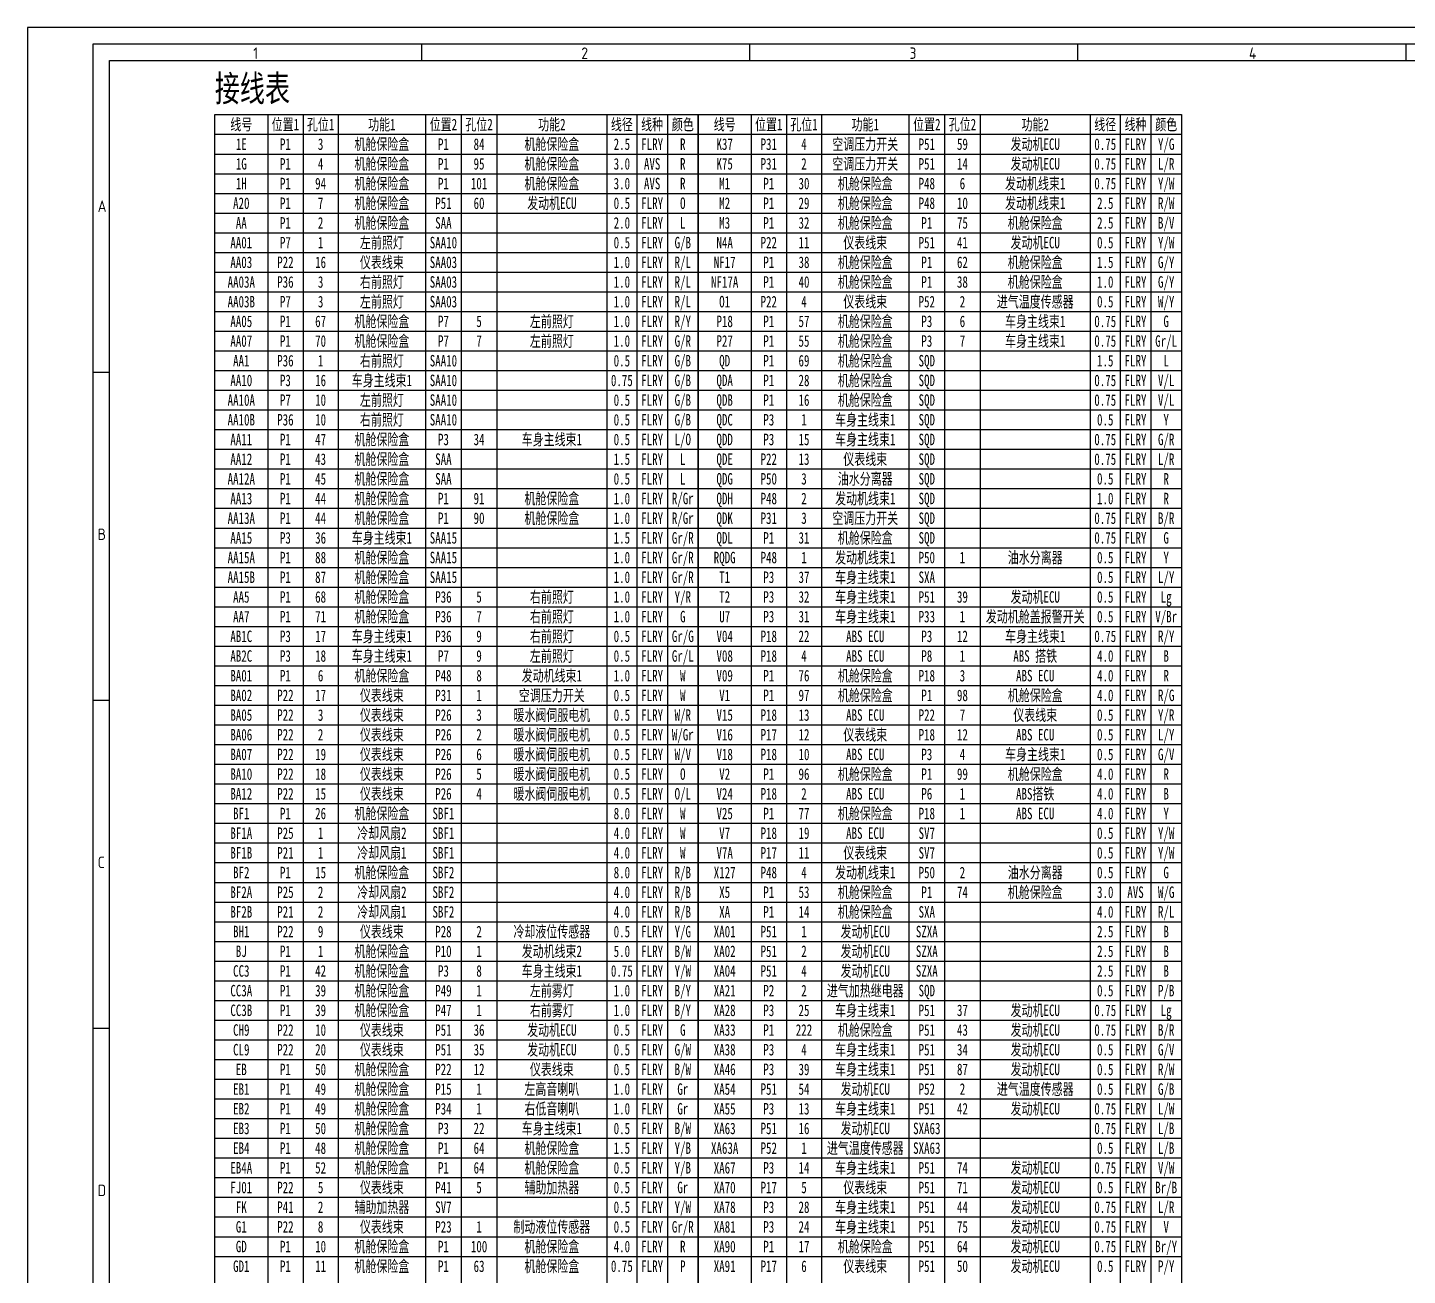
# Model space of a CAD drawing. Header units: millimetres. Extents: x -2653 to 6698, y -4403 to -42.
# Drawn here: x 1068.9 to 1489.4, y -717.6 to -337.3 of the extents above; entities that cross this region are included whole.
import ezdxf
from ezdxf.enums import TextEntityAlignment as Align

# ---------------------------------------------------------------- set-up
doc = ezdxf.new("R2010")
doc.units = ezdxf.units.MM
doc.header["$MEASUREMENT"] = 0
for name, color, linetype in [('4', 4, 'Continuous'), ('文字', 3, 'Continuous'), ('轮廓线', 7, 'Continuous')]:
    doc.layers.add(name, color=color, linetype=linetype)
doc.styles.add('GBHZ', font='gbenor.shx', dxfattribs={"bigfont": 'gbcbig.shx'})
doc.styles.add('灯泡', font='', dxfattribs={"width": 0.7})
doc.styles.get('灯泡').set_extended_font_data('NSimSun')

# ---------------------------------------------------------------- blocks, each defined once
blk = doc.blocks.new('A1')
at = {"color": 0}
for p, q in [((1386.85, 1092.76), (1386.85, 1087.76)), ((1486.85, 1092.76), (1486.85, 1087.76)), ((1486.85, 1092.76), (1486.85, 1087.76)), ((1586.85, 1092.76), (1586.85, 1087.76)), ((1686.85, 1092.76), (1686.85, 1087.76)), ((1286.85, 992.76), (1291.85, 992.76)), ((1286.85, 892.76), (1291.85, 892.76)), ((1286.85, 792.76), (1291.85, 792.76))]:
    blk.add_line(p, q, dxfattribs=at)
for points in [[(1266.85, 503.76), (2107.85, 503.76), (2107.85, 1097.76), (1266.85, 1097.76)], [(2102.85, 508.76), (1286.85, 508.76), (1286.85, 1092.76), (2102.85, 1092.76)]]:
    blk.add_lwpolyline(points, close=True, dxfattribs=at)
at = {"layer": '4', "color": 0}
blk.add_lwpolyline([(2097.85, 513.76), (1291.85, 513.76), (1291.85, 1087.76), (2097.85, 1087.76)], close=True, dxfattribs=at)
at = {"color": 0, "style": 'GBHZ'}
for s, p in [('1', (1335.61, 1088.21)), ('2', (1435.61, 1088.21)), ('3', (1535.61, 1088.21)), ('4', (1639.08, 1088.21)), ('A', (1288.21, 1041.58)), ('B', (1288.21, 941.58)), ('C', (1288.21, 841.58)), ('D', (1288.21, 741.58))]:
    blk.add_text(s, height=3.5, dxfattribs=at).set_placement(p)
at = {"style": '灯泡', "flags": 12}
blk.add_attdef('线束型号', text='', height=4, dxfattribs=at).set_placement((2065.35, 548.76), align=Align.MIDDLE_CENTER)
at = {"style": '灯泡', "width": 0.9, "flags": 12}
for tag, height, p in [('线束名称', 5, (2000.35, 543.76)), ('适用车型', 3, (2075.35, 541.26)), ('方案号', 3, (2075.35, 536.26)), ('图纸日期', 3, (2075.35, 531.26)), ('公司名', 5, (1995.35, 523.76)), ('通知书', 3, (2075.35, 526.26)), ('识别号', 3, (2075.35, 521.26)), ('图幅', 3, (2056.6, 516.26)), ('质量', 3, (2089.1, 516.26))]:
    blk.add_attdef(tag, text='', height=height, dxfattribs=at).set_placement(p, align=Align.MIDDLE_CENTER)

msp = doc.modelspace()

# ---------------------------------------------------------------- linework, layer by layer
at = {"layer": '轮廓线', "color": 7, "lineweight": 25}
for p, q in [((1125.96, -363.8), (1273.27, -363.8)), ((1125.96, -909.8), (1125.96, -363.8)), ((1142.1, -363.8), (1142.1, -909.8)), ((1152.85, -363.8), (1152.85, -909.8)), ((1163.55, -363.8), (1163.55, -909.8)), ((1190.19, -363.8), (1190.19, -909.8)), ((1201.07, -363.8), (1201.07, -909.8)), ((1211.92, -363.8), (1211.92, -909.8)), ((1245.42, -363.8), (1245.42, -909.8)), ((1254.59, -363.8), (1254.59, -909.8)), ((1263.88, -363.8), (1263.88, -909.8)), ((1273.27, -363.8), (1273.27, -909.8)), ((1273.27, -363.8), (1420.58, -363.8)), ((1273.27, -909.8), (1273.27, -363.8)), ((1289.41, -363.8), (1289.41, -885.8)), ((1300.16, -363.8), (1300.16, -885.8)), ((1310.86, -363.8), (1310.86, -885.8)), ((1337.5, -363.8), (1337.5, -885.8)), ((1348.38, -363.8), (1348.38, -885.8)), ((1359.22, -363.8), (1359.22, -885.8)), ((1392.73, -363.8), (1392.73, -885.8)), ((1401.9, -363.8), (1401.9, -885.8)), ((1411.19, -363.8), (1411.19, -885.8)), ((1420.58, -363.8), (1420.58, -885.8)), ((1125.96, -369.8), (1273.27, -369.8)), ((1273.27, -369.8), (1420.58, -369.8)), ((1125.96, -375.8), (1273.27, -375.8)), ((1273.27, -375.8), (1420.58, -375.8)), ((1125.96, -381.8), (1273.27, -381.8)), ((1273.27, -381.8), (1420.58, -381.8)), ((1125.96, -387.8), (1273.27, -387.8)), ((1273.27, -387.8), (1420.58, -387.8)), ((1125.96, -393.8), (1273.27, -393.8)), ((1273.27, -393.8), (1420.58, -393.8)), ((1125.96, -399.8), (1273.27, -399.8)), ((1273.27, -399.8), (1420.58, -399.8)), ((1125.96, -405.8), (1273.27, -405.8)), ((1273.27, -405.8), (1420.58, -405.8)), ((1125.96, -411.8), (1273.27, -411.8)), ((1273.27, -411.8), (1420.58, -411.8)), ((1125.96, -417.8), (1273.27, -417.8)), ((1273.27, -417.8), (1420.58, -417.8)), ((1125.96, -423.8), (1273.27, -423.8)), ((1273.27, -423.8), (1420.58, -423.8)), ((1125.96, -429.8), (1273.27, -429.8)), ((1273.27, -429.8), (1420.58, -429.8)), ((1125.96, -435.8), (1273.27, -435.8)), ((1273.27, -435.8), (1420.58, -435.8)), ((1125.96, -441.8), (1273.27, -441.8)), ((1273.27, -441.8), (1420.58, -441.8)), ((1125.96, -447.8), (1273.27, -447.8)), ((1273.27, -447.8), (1420.58, -447.8)), ((1125.96, -453.8), (1273.27, -453.8)), ((1273.27, -453.8), (1420.58, -453.8)), ((1125.96, -459.8), (1273.27, -459.8)), ((1273.27, -459.8), (1420.58, -459.8)), ((1125.96, -465.8), (1273.27, -465.8)), ((1273.27, -465.8), (1420.58, -465.8)), ((1125.96, -471.8), (1273.27, -471.8)), ((1273.27, -471.8), (1420.58, -471.8)), ((1125.96, -477.8), (1273.27, -477.8)), ((1273.27, -477.8), (1420.58, -477.8)), ((1125.96, -483.8), (1273.27, -483.8)), ((1273.27, -483.8), (1420.58, -483.8)), ((1125.96, -489.8), (1273.27, -489.8)), ((1273.27, -489.8), (1420.58, -489.8)), ((1125.96, -495.8), (1273.27, -495.8)), ((1273.27, -495.8), (1420.58, -495.8)), ((1125.96, -501.8), (1273.27, -501.8)), ((1273.27, -501.8), (1420.58, -501.8)), ((1125.96, -507.8), (1273.27, -507.8)), ((1273.27, -507.8), (1420.58, -507.8)), ((1125.96, -513.8), (1273.27, -513.8)), ((1273.27, -513.8), (1420.58, -513.8)), ((1125.96, -519.8), (1273.27, -519.8)), ((1273.27, -519.8), (1420.58, -519.8)), ((1125.96, -525.8), (1273.27, -525.8)), ((1273.27, -525.8), (1420.58, -525.8)), ((1125.96, -531.8), (1273.27, -531.8)), ((1273.27, -531.8), (1420.58, -531.8)), ((1125.96, -537.8), (1273.27, -537.8)), ((1273.27, -537.8), (1420.58, -537.8)), ((1125.96, -543.8), (1273.27, -543.8)), ((1273.27, -543.8), (1420.58, -543.8)), ((1125.96, -549.8), (1273.27, -549.8)), ((1273.27, -549.8), (1420.58, -549.8)), ((1125.96, -555.8), (1273.27, -555.8)), ((1273.27, -555.8), (1420.58, -555.8)), ((1125.96, -561.8), (1273.27, -561.8)), ((1273.27, -561.8), (1420.58, -561.8)), ((1125.96, -567.8), (1273.27, -567.8)), ((1273.27, -567.8), (1420.58, -567.8)), ((1125.96, -573.8), (1273.27, -573.8)), ((1273.27, -573.8), (1420.58, -573.8)), ((1125.96, -579.8), (1273.27, -579.8)), ((1273.27, -579.8), (1420.58, -579.8)), ((1125.96, -585.8), (1273.27, -585.8)), ((1273.27, -585.8), (1420.58, -585.8)), ((1125.96, -591.8), (1273.27, -591.8)), ((1273.27, -591.8), (1420.58, -591.8)), ((1125.96, -597.8), (1273.27, -597.8)), ((1273.27, -597.8), (1420.58, -597.8)), ((1125.96, -603.8), (1273.27, -603.8)), ((1273.27, -603.8), (1420.58, -603.8)), ((1125.96, -609.8), (1273.27, -609.8)), ((1273.27, -609.8), (1420.58, -609.8)), ((1125.96, -615.8), (1273.27, -615.8)), ((1273.27, -615.8), (1420.58, -615.8)), ((1125.96, -621.8), (1273.27, -621.8)), ((1273.27, -621.8), (1420.58, -621.8)), ((1125.96, -627.8), (1273.27, -627.8)), ((1273.27, -627.8), (1420.58, -627.8)), ((1125.96, -633.8), (1273.27, -633.8)), ((1273.27, -633.8), (1420.58, -633.8)), ((1125.96, -639.8), (1273.27, -639.8)), ((1273.27, -639.8), (1420.58, -639.8)), ((1125.96, -645.8), (1273.27, -645.8)), ((1273.27, -645.8), (1420.58, -645.8)), ((1125.96, -651.8), (1273.27, -651.8)), ((1273.27, -651.8), (1420.58, -651.8)), ((1125.96, -657.8), (1273.27, -657.8)), ((1273.27, -657.8), (1420.58, -657.8)), ((1125.96, -663.8), (1273.27, -663.8)), ((1273.27, -663.8), (1420.58, -663.8)), ((1125.96, -669.8), (1273.27, -669.8)), ((1273.27, -669.8), (1420.58, -669.8)), ((1125.96, -675.8), (1273.27, -675.8)), ((1273.27, -675.8), (1420.58, -675.8)), ((1125.96, -681.8), (1273.27, -681.8)), ((1273.27, -681.8), (1420.58, -681.8)), ((1125.96, -687.8), (1273.27, -687.8)), ((1273.27, -687.8), (1420.58, -687.8)), ((1125.96, -693.8), (1273.27, -693.8)), ((1273.27, -693.8), (1420.58, -693.8)), ((1125.96, -699.8), (1273.27, -699.8)), ((1273.27, -699.8), (1420.58, -699.8)), ((1125.96, -705.8), (1273.27, -705.8)), ((1273.27, -705.8), (1420.58, -705.8)), ((1125.96, -711.8), (1273.27, -711.8)), ((1273.27, -711.8), (1420.58, -711.8))]:
    msp.add_line(p, q, dxfattribs=at)

# ---------------------------------------------------------------- block references
msp.add_blockref('A1', (-197.94, -1435.03))

# ---------------------------------------------------------------- texts
at = {"layer": '文字', "lineweight": 25, "style": '灯泡', "width": 0.7}
msp.add_text('接线表', height=8, dxfattribs=at).set_placement((1125.96, -355.8), align=Align.MIDDLE_LEFT)
at = {"layer": '文字', "color": 7, "lineweight": 25, "style": '灯泡', "width": 0.7}
for s, p in [('线号', (1134.03, -366.8)), ('位置1', (1147.47, -366.8)), ('孔位1', (1158.2, -366.8)), ('功能1', (1176.87, -366.8)), ('位置2', (1195.63, -366.8)), ('孔位2', (1206.49, -366.8)), ('功能2', (1228.67, -366.8)), ('线径', (1250.01, -366.8)), ('线种', (1259.24, -366.8)), ('颜色', (1268.58, -366.8)), ('线号', (1281.34, -366.8)), ('位置1', (1294.78, -366.8)), ('孔位1', (1305.51, -366.8)), ('功能1', (1324.18, -366.8)), ('位置2', (1342.94, -366.8)), ('孔位2', (1353.8, -366.8)), ('功能2', (1375.98, -366.8)), ('线径', (1397.32, -366.8)), ('线种', (1406.55, -366.8)), ('颜色', (1415.89, -366.8))]:
    msp.add_text(s, height=3.5, dxfattribs=at).set_placement(p, align=Align.MIDDLE_CENTER)
at = {"layer": '文字', "lineweight": 25, "style": '灯泡', "width": 0.7}
for s, p in [('1E', (1134.03, -372.8)), ('P1', (1147.47, -372.8)), ('3', (1158.2, -372.8)), ('机舱保险盒', (1176.87, -372.8)), ('P1', (1195.63, -372.8)), ('84', (1206.49, -372.8)), ('机舱保险盒', (1228.67, -372.8)), ('2.5', (1250.01, -372.8)), ('FLRY', (1259.24, -372.8)), ('R', (1268.58, -372.8)), ('K37', (1281.34, -372.8)), ('P31', (1294.78, -372.8)), ('4', (1305.51, -372.8)), ('空调压力开关', (1324.18, -372.8)), ('P51', (1342.94, -372.8)), ('59', (1353.8, -372.8)), ('发动机ECU', (1375.98, -372.8)), ('0.75', (1397.32, -372.8)), ('FLRY', (1406.55, -372.8)), ('Y/G', (1415.89, -372.8)), ('1G', (1134.03, -378.8)), ('P1', (1147.47, -378.8)), ('4', (1158.2, -378.8)), ('机舱保险盒', (1176.87, -378.8)), ('P1', (1195.63, -378.8)), ('95', (1206.49, -378.8)), ('机舱保险盒', (1228.67, -378.8)), ('3.0', (1250.01, -378.8)), ('AVS', (1259.24, -378.8)), ('R', (1268.58, -378.8)), ('K75', (1281.34, -378.8)), ('P31', (1294.78, -378.8)), ('2', (1305.51, -378.8)), ('空调压力开关', (1324.18, -378.8)), ('P51', (1342.94, -378.8)), ('14', (1353.8, -378.8)), ('发动机ECU', (1375.98, -378.8)), ('0.75', (1397.32, -378.8)), ('FLRY', (1406.55, -378.8)), ('L/R', (1415.89, -378.8)), ('机舱保险盒', (1176.87, -384.8)), ('机舱保险盒', (1228.67, -384.8)), ('机舱保险盒', (1324.18, -384.8)), ('发动机线束1', (1375.98, -384.8)), ('1H', (1134.03, -384.8)), ('P1', (1147.47, -384.8)), ('94', (1158.2, -384.8)), ('P1', (1195.63, -384.8)), ('101', (1206.49, -384.8)), ('3.0', (1250.01, -384.8)), ('AVS', (1259.24, -384.8)), ('R', (1268.58, -384.8)), ('M1', (1281.34, -384.8)), ('P1', (1294.78, -384.8)), ('30', (1305.51, -384.8)), ('P48', (1342.94, -384.8)), ('6', (1353.8, -384.8)), ('0.75', (1397.32, -384.8)), ('FLRY', (1406.55, -384.8)), ('Y/W', (1415.89, -384.8)), ('A20', (1134.03, -390.8)), ('P1', (1147.47, -390.8)), ('7', (1158.2, -390.8)), ('机舱保险盒', (1176.87, -390.8)), ('P51', (1195.63, -390.8)), ('60', (1206.49, -390.8)), ('发动机ECU', (1228.67, -390.8)), ('0.5', (1250.01, -390.8)), ('FLRY', (1259.24, -390.8)), ('O', (1268.58, -390.8)), ('M2', (1281.34, -390.8)), ('P1', (1294.78, -390.8)), ('29', (1305.51, -390.8)), ('机舱保险盒', (1324.18, -390.8)), ('P48', (1342.94, -390.8)), ('10', (1353.8, -390.8)), ('发动机线束1', (1375.98, -390.8)), ('2.5', (1397.32, -390.8)), ('FLRY', (1406.55, -390.8)), ('R/W', (1415.89, -390.8)), ('AA', (1134.03, -396.8)), ('P1', (1147.47, -396.8)), ('2', (1158.2, -396.8)), ('机舱保险盒', (1176.87, -396.8)), ('SAA', (1195.63, -396.8)), ('2.0', (1250.01, -396.8)), ('FLRY', (1259.24, -396.8)), ('L', (1268.58, -396.8)), ('M3', (1281.34, -396.8)), ('P1', (1294.78, -396.8)), ('32', (1305.51, -396.8)), ('机舱保险盒', (1324.18, -396.8)), ('P1', (1342.94, -396.8)), ('75', (1353.8, -396.8)), ('机舱保险盒', (1375.98, -396.8)), ('2.5', (1397.32, -396.8)), ('FLRY', (1406.55, -396.8)), ('B/V', (1415.89, -396.8)), ('AA01', (1134.03, -402.8)), ('P7', (1147.47, -402.8)), ('1', (1158.2, -402.8)), ('左前照灯', (1176.87, -402.8)), ('SAA10', (1195.63, -402.8)), ('0.5', (1250.01, -402.8)), ('FLRY', (1259.24, -402.8)), ('G/B', (1268.58, -402.8)), ('N4A', (1281.34, -402.8)), ('P22', (1294.78, -402.8)), ('11', (1305.51, -402.8)), ('仪表线束', (1324.18, -402.8)), ('P51', (1342.94, -402.8)), ('41', (1353.8, -402.8)), ('发动机ECU', (1375.98, -402.8)), ('0.5', (1397.32, -402.8)), ('FLRY', (1406.55, -402.8)), ('Y/W', (1415.89, -402.8)), ('AA03', (1134.03, -408.8)), ('P22', (1147.47, -408.8)), ('16', (1158.2, -408.8)), ('仪表线束', (1176.87, -408.8)), ('SAA03', (1195.63, -408.8)), ('1.0', (1250.01, -408.8)), ('FLRY', (1259.24, -408.8)), ('R/L', (1268.58, -408.8)), ('NF17', (1281.34, -408.8)), ('P1', (1294.78, -408.8)), ('38', (1305.51, -408.8)), ('机舱保险盒', (1324.18, -408.8)), ('P1', (1342.94, -408.8)), ('62', (1353.8, -408.8)), ('机舱保险盒', (1375.98, -408.8)), ('1.5', (1397.32, -408.8)), ('FLRY', (1406.55, -408.8)), ('G/Y', (1415.89, -408.8)), ('AA03A', (1134.03, -414.8)), ('P36', (1147.47, -414.8)), ('3', (1158.2, -414.8)), ('右前照灯', (1176.87, -414.8)), ('SAA03', (1195.63, -414.8)), ('1.0', (1250.01, -414.8)), ('FLRY', (1259.24, -414.8)), ('R/L', (1268.58, -414.8)), ('NF17A', (1281.34, -414.8)), ('P1', (1294.78, -414.8)), ('40', (1305.51, -414.8)), ('机舱保险盒', (1324.18, -414.8)), ('P1', (1342.94, -414.8)), ('38', (1353.8, -414.8)), ('机舱保险盒', (1375.98, -414.8)), ('1.0', (1397.32, -414.8)), ('FLRY', (1406.55, -414.8)), ('G/Y', (1415.89, -414.8)), ('AA03B', (1134.03, -420.8)), ('P7', (1147.47, -420.8)), ('3', (1158.2, -420.8)), ('左前照灯', (1176.87, -420.8)), ('SAA03', (1195.63, -420.8)), ('1.0', (1250.01, -420.8)), ('FLRY', (1259.24, -420.8)), ('R/L', (1268.58, -420.8)), ('O1', (1281.34, -420.8)), ('P22', (1294.78, -420.8)), ('4', (1305.51, -420.8)), ('仪表线束', (1324.18, -420.8)), ('P52', (1342.94, -420.8)), ('2', (1353.8, -420.8)), ('进气温度传感器', (1375.98, -420.8)), ('0.5', (1397.32, -420.8)), ('FLRY', (1406.55, -420.8)), ('W/Y', (1415.89, -420.8)), ('机舱保险盒', (1176.87, -426.8)), ('左前照灯', (1228.67, -426.8)), ('机舱保险盒', (1324.18, -426.8)), ('车身主线束1', (1375.98, -426.8)), ('AA05', (1134.03, -426.8)), ('P1', (1147.47, -426.8)), ('67', (1158.2, -426.8)), ('P7', (1195.63, -426.8)), ('5', (1206.49, -426.8)), ('1.0', (1250.01, -426.8)), ('FLRY', (1259.24, -426.8)), ('R/Y', (1268.58, -426.8)), ('P18', (1281.34, -426.8)), ('P1', (1294.78, -426.8)), ('57', (1305.51, -426.8)), ('P3', (1342.94, -426.8)), ('6', (1353.8, -426.8)), ('0.75', (1397.32, -426.8)), ('FLRY', (1406.55, -426.8)), ('G', (1415.89, -426.8)), ('AA07', (1134.03, -432.8)), ('P1', (1147.47, -432.8)), ('70', (1158.2, -432.8)), ('机舱保险盒', (1176.87, -432.8)), ('P7', (1195.63, -432.8)), ('7', (1206.49, -432.8)), ('左前照灯', (1228.67, -432.8)), ('1.0', (1250.01, -432.8)), ('FLRY', (1259.24, -432.8)), ('G/R', (1268.58, -432.8)), ('P27', (1281.34, -432.8)), ('P1', (1294.78, -432.8)), ('55', (1305.51, -432.8)), ('机舱保险盒', (1324.18, -432.8)), ('P3', (1342.94, -432.8)), ('7', (1353.8, -432.8)), ('车身主线束1', (1375.98, -432.8)), ('0.75', (1397.32, -432.8)), ('FLRY', (1406.55, -432.8)), ('Gr/L', (1415.89, -432.8)), ('AA1', (1134.03, -438.8)), ('P36', (1147.47, -438.8)), ('1', (1158.2, -438.8)), ('右前照灯', (1176.87, -438.8)), ('SAA10', (1195.63, -438.8)), ('0.5', (1250.01, -438.8)), ('FLRY', (1259.24, -438.8)), ('G/B', (1268.58, -438.8)), ('QD', (1281.34, -438.8)), ('P1', (1294.78, -438.8)), ('69', (1305.51, -438.8)), ('机舱保险盒', (1324.18, -438.8)), ('SQD', (1342.94, -438.8)), ('1.5', (1397.32, -438.8)), ('FLRY', (1406.55, -438.8)), ('L', (1415.89, -438.8)), ('AA10', (1134.03, -444.8)), ('P3', (1147.47, -444.8)), ('16', (1158.2, -444.8)), ('车身主线束1', (1176.87, -444.8)), ('SAA10', (1195.63, -444.8)), ('0.75', (1250.01, -444.8)), ('FLRY', (1259.24, -444.8)), ('G/B', (1268.58, -444.8)), ('QDA', (1281.34, -444.8)), ('P1', (1294.78, -444.8)), ('28', (1305.51, -444.8)), ('机舱保险盒', (1324.18, -444.8)), ('SQD', (1342.94, -444.8)), ('0.75', (1397.32, -444.8)), ('FLRY', (1406.55, -444.8)), ('V/L', (1415.89, -444.8)), ('AA10A', (1134.03, -450.8)), ('P7', (1147.47, -450.8)), ('10', (1158.2, -450.8)), ('左前照灯', (1176.87, -450.8)), ('SAA10', (1195.63, -450.8)), ('0.5', (1250.01, -450.8)), ('FLRY', (1259.24, -450.8)), ('G/B', (1268.58, -450.8)), ('QDB', (1281.34, -450.8)), ('P1', (1294.78, -450.8)), ('16', (1305.51, -450.8)), ('机舱保险盒', (1324.18, -450.8)), ('SQD', (1342.94, -450.8)), ('0.75', (1397.32, -450.8)), ('FLRY', (1406.55, -450.8)), ('V/L', (1415.89, -450.8)), ('AA10B', (1134.03, -456.8)), ('P36', (1147.47, -456.8)), ('10', (1158.2, -456.8)), ('右前照灯', (1176.87, -456.8)), ('SAA10', (1195.63, -456.8)), ('0.5', (1250.01, -456.8)), ('FLRY', (1259.24, -456.8)), ('G/B', (1268.58, -456.8)), ('QDC', (1281.34, -456.8)), ('P3', (1294.78, -456.8)), ('1', (1305.51, -456.8)), ('车身主线束1', (1324.18, -456.8)), ('SQD', (1342.94, -456.8)), ('0.5', (1397.32, -456.8)), ('FLRY', (1406.55, -456.8)), ('Y', (1415.89, -456.8)), ('AA11', (1134.03, -462.8)), ('P1', (1147.47, -462.8)), ('47', (1158.2, -462.8)), ('机舱保险盒', (1176.87, -462.8)), ('P3', (1195.63, -462.8)), ('34', (1206.49, -462.8)), ('车身主线束1', (1228.67, -462.8)), ('0.5', (1250.01, -462.8)), ('FLRY', (1259.24, -462.8)), ('L/O', (1268.58, -462.8)), ('QDD', (1281.34, -462.8)), ('P3', (1294.78, -462.8)), ('15', (1305.51, -462.8)), ('车身主线束1', (1324.18, -462.8)), ('SQD', (1342.94, -462.8)), ('0.75', (1397.32, -462.8)), ('FLRY', (1406.55, -462.8)), ('G/R', (1415.89, -462.8)), ('机舱保险盒', (1176.87, -468.8)), ('仪表线束', (1324.18, -468.8)), ('AA12', (1134.03, -468.8)), ('P1', (1147.47, -468.8)), ('43', (1158.2, -468.8)), ('SAA', (1195.63, -468.8)), ('1.5', (1250.01, -468.8)), ('FLRY', (1259.24, -468.8)), ('L', (1268.58, -468.8)), ('QDE', (1281.34, -468.8)), ('P22', (1294.78, -468.8)), ('13', (1305.51, -468.8)), ('SQD', (1342.94, -468.8)), ('0.75', (1397.32, -468.8)), ('FLRY', (1406.55, -468.8)), ('L/R', (1415.89, -468.8)), ('AA12A', (1134.03, -474.8)), ('P1', (1147.47, -474.8)), ('45', (1158.2, -474.8)), ('机舱保险盒', (1176.87, -474.8)), ('SAA', (1195.63, -474.8)), ('0.5', (1250.01, -474.8)), ('FLRY', (1259.24, -474.8)), ('L', (1268.58, -474.8)), ('QDG', (1281.34, -474.8)), ('P50', (1294.78, -474.8)), ('3', (1305.51, -474.8)), ('油水分离器', (1324.18, -474.8)), ('SQD', (1342.94, -474.8)), ('0.5', (1397.32, -474.8)), ('FLRY', (1406.55, -474.8)), ('R', (1415.89, -474.8)), ('AA13', (1134.03, -480.8)), ('P1', (1147.47, -480.8)), ('44', (1158.2, -480.8)), ('机舱保险盒', (1176.87, -480.8)), ('P1', (1195.63, -480.8)), ('91', (1206.49, -480.8)), ('机舱保险盒', (1228.67, -480.8)), ('1.0', (1250.01, -480.8)), ('FLRY', (1259.24, -480.8)), ('R/Gr', (1268.58, -480.8)), ('QDH', (1281.34, -480.8)), ('P48', (1294.78, -480.8)), ('2', (1305.51, -480.8)), ('发动机线束1', (1324.18, -480.8)), ('SQD', (1342.94, -480.8)), ('1.0', (1397.32, -480.8)), ('FLRY', (1406.55, -480.8)), ('R', (1415.89, -480.8)), ('AA13A', (1134.03, -486.8)), ('P1', (1147.47, -486.8)), ('44', (1158.2, -486.8)), ('机舱保险盒', (1176.87, -486.8)), ('P1', (1195.63, -486.8)), ('90', (1206.49, -486.8)), ('机舱保险盒', (1228.67, -486.8)), ('1.0', (1250.01, -486.8)), ('FLRY', (1259.24, -486.8)), ('R/Gr', (1268.58, -486.8)), ('QDK', (1281.34, -486.8)), ('P31', (1294.78, -486.8)), ('3', (1305.51, -486.8)), ('空调压力开关', (1324.18, -486.8)), ('SQD', (1342.94, -486.8)), ('0.75', (1397.32, -486.8)), ('FLRY', (1406.55, -486.8)), ('B/R', (1415.89, -486.8)), ('AA15', (1134.03, -492.8)), ('P3', (1147.47, -492.8)), ('36', (1158.2, -492.8)), ('车身主线束1', (1176.87, -492.8)), ('SAA15', (1195.63, -492.8)), ('1.5', (1250.01, -492.8)), ('FLRY', (1259.24, -492.8)), ('Gr/R', (1268.58, -492.8)), ('QDL', (1281.34, -492.8)), ('P1', (1294.78, -492.8)), ('31', (1305.51, -492.8)), ('机舱保险盒', (1324.18, -492.8)), ('SQD', (1342.94, -492.8)), ('0.75', (1397.32, -492.8)), ('FLRY', (1406.55, -492.8)), ('G', (1415.89, -492.8)), ('AA15A', (1134.03, -498.8)), ('P1', (1147.47, -498.8)), ('88', (1158.2, -498.8)), ('机舱保险盒', (1176.87, -498.8)), ('SAA15', (1195.63, -498.8)), ('1.0', (1250.01, -498.8)), ('FLRY', (1259.24, -498.8)), ('Gr/R', (1268.58, -498.8)), ('RQDG', (1281.34, -498.8)), ('P48', (1294.78, -498.8)), ('1', (1305.51, -498.8)), ('发动机线束1', (1324.18, -498.8)), ('P50', (1342.94, -498.8)), ('1', (1353.8, -498.8)), ('油水分离器', (1375.98, -498.8)), ('0.5', (1397.32, -498.8)), ('FLRY', (1406.55, -498.8)), ('Y', (1415.89, -498.8)), ('AA15B', (1134.03, -504.8)), ('P1', (1147.47, -504.8)), ('87', (1158.2, -504.8)), ('机舱保险盒', (1176.87, -504.8)), ('SAA15', (1195.63, -504.8)), ('1.0', (1250.01, -504.8)), ('FLRY', (1259.24, -504.8)), ('Gr/R', (1268.58, -504.8)), ('T1', (1281.34, -504.8)), ('P3', (1294.78, -504.8)), ('37', (1305.51, -504.8)), ('车身主线束1', (1324.18, -504.8)), ('SXA', (1342.94, -504.8)), ('0.5', (1397.32, -504.8)), ('FLRY', (1406.55, -504.8)), ('L/Y', (1415.89, -504.8)), ('机舱保险盒', (1176.87, -510.8)), ('右前照灯', (1228.67, -510.8)), ('Y/R', (1268.58, -510.8)), ('车身主线束1', (1324.18, -510.8)), ('发动机ECU', (1375.98, -510.8)), ('AA5', (1134.03, -510.8)), ('P1', (1147.47, -510.8)), ('68', (1158.2, -510.8)), ('P36', (1195.63, -510.8)), ('5', (1206.49, -510.8)), ('1.0', (1250.01, -510.8)), ('FLRY', (1259.24, -510.8)), ('T2', (1281.34, -510.8)), ('P3', (1294.78, -510.8)), ('32', (1305.51, -510.8)), ('P51', (1342.94, -510.8)), ('39', (1353.8, -510.8)), ('0.5', (1397.32, -510.8)), ('FLRY', (1406.55, -510.8)), ('Lg', (1415.89, -510.8)), ('AA7', (1134.03, -516.8)), ('P1', (1147.47, -516.8)), ('71', (1158.2, -516.8)), ('机舱保险盒', (1176.87, -516.8)), ('P36', (1195.63, -516.8)), ('7', (1206.49, -516.8)), ('右前照灯', (1228.67, -516.8)), ('1.0', (1250.01, -516.8)), ('FLRY', (1259.24, -516.8)), ('G', (1268.58, -516.8)), ('U7', (1281.34, -516.8)), ('P3', (1294.78, -516.8)), ('31', (1305.51, -516.8)), ('车身主线束1', (1324.18, -516.8)), ('P33', (1342.94, -516.8)), ('1', (1353.8, -516.8)), ('发动机舱盖报警开关', (1375.98, -516.8)), ('0.5', (1397.32, -516.8)), ('FLRY', (1406.55, -516.8)), ('V/Br', (1415.89, -516.8)), ('AB1C', (1134.03, -522.8)), ('P3', (1147.47, -522.8)), ('17', (1158.2, -522.8)), ('车身主线束1', (1176.87, -522.8)), ('P36', (1195.63, -522.8)), ('9', (1206.49, -522.8)), ('右前照灯', (1228.67, -522.8)), ('0.5', (1250.01, -522.8)), ('FLRY', (1259.24, -522.8)), ('Gr/G', (1268.58, -522.8)), ('V04', (1281.34, -522.8)), ('P18', (1294.78, -522.8)), ('22', (1305.51, -522.8)), ('ABS ECU', (1324.18, -522.8)), ('P3', (1342.94, -522.8)), ('12', (1353.8, -522.8)), ('车身主线束1', (1375.98, -522.8)), ('0.75', (1397.32, -522.8)), ('FLRY', (1406.55, -522.8)), ('R/Y', (1415.89, -522.8)), ('AB2C', (1134.03, -528.8)), ('P3', (1147.47, -528.8)), ('18', (1158.2, -528.8)), ('车身主线束1', (1176.87, -528.8)), ('P7', (1195.63, -528.8)), ('9', (1206.49, -528.8)), ('左前照灯', (1228.67, -528.8)), ('0.5', (1250.01, -528.8)), ('FLRY', (1259.24, -528.8)), ('Gr/L', (1268.58, -528.8)), ('V08', (1281.34, -528.8)), ('P18', (1294.78, -528.8)), ('4', (1305.51, -528.8)), ('ABS ECU', (1324.18, -528.8)), ('P8', (1342.94, -528.8)), ('1', (1353.8, -528.8)), ('ABS 搭铁', (1375.98, -528.8)), ('4.0', (1397.32, -528.8)), ('FLRY', (1406.55, -528.8)), ('B', (1415.89, -528.8)), ('BA01', (1134.03, -534.8)), ('P1', (1147.47, -534.8)), ('6', (1158.2, -534.8)), ('机舱保险盒', (1176.87, -534.8)), ('P48', (1195.63, -534.8)), ('8', (1206.49, -534.8)), ('发动机线束1', (1228.67, -534.8)), ('1.0', (1250.01, -534.8)), ('FLRY', (1259.24, -534.8)), ('W', (1268.58, -534.8)), ('V09', (1281.34, -534.8)), ('P1', (1294.78, -534.8)), ('76', (1305.51, -534.8)), ('机舱保险盒', (1324.18, -534.8)), ('P18', (1342.94, -534.8)), ('3', (1353.8, -534.8)), ('ABS ECU', (1375.98, -534.8)), ('4.0', (1397.32, -534.8)), ('FLRY', (1406.55, -534.8)), ('R', (1415.89, -534.8)), ('BA02', (1134.03, -540.8)), ('P22', (1147.47, -540.8)), ('17', (1158.2, -540.8)), ('仪表线束', (1176.87, -540.8)), ('P31', (1195.63, -540.8)), ('1', (1206.49, -540.8)), ('空调压力开关', (1228.67, -540.8)), ('0.5', (1250.01, -540.8)), ('FLRY', (1259.24, -540.8)), ('W', (1268.58, -540.8)), ('V1', (1281.34, -540.8)), ('P1', (1294.78, -540.8)), ('97', (1305.51, -540.8)), ('机舱保险盒', (1324.18, -540.8)), ('P1', (1342.94, -540.8)), ('98', (1353.8, -540.8)), ('机舱保险盒', (1375.98, -540.8)), ('4.0', (1397.32, -540.8)), ('FLRY', (1406.55, -540.8)), ('R/G', (1415.89, -540.8)), ('BA05', (1134.03, -546.8)), ('P22', (1147.47, -546.8)), ('3', (1158.2, -546.8)), ('仪表线束', (1176.87, -546.8)), ('P26', (1195.63, -546.8)), ('3', (1206.49, -546.8)), ('暖水阀伺服电机', (1228.67, -546.8)), ('0.5', (1250.01, -546.8)), ('FLRY', (1259.24, -546.8)), ('W/R', (1268.58, -546.8)), ('V15', (1281.34, -546.8)), ('P18', (1294.78, -546.8)), ('13', (1305.51, -546.8)), ('ABS ECU', (1324.18, -546.8)), ('P22', (1342.94, -546.8)), ('7', (1353.8, -546.8)), ('仪表线束', (1375.98, -546.8)), ('0.5', (1397.32, -546.8)), ('FLRY', (1406.55, -546.8)), ('Y/R', (1415.89, -546.8)), ('仪表线束', (1176.87, -552.8)), ('暖水阀伺服电机', (1228.67, -552.8)), ('W/Gr', (1268.58, -552.8)), ('仪表线束', (1324.18, -552.8)), ('L/Y', (1415.89, -552.8)), ('BA06', (1134.03, -552.8)), ('P22', (1147.47, -552.8)), ('2', (1158.2, -552.8)), ('P26', (1195.63, -552.8)), ('2', (1206.49, -552.8)), ('0.5', (1250.01, -552.8)), ('FLRY', (1259.24, -552.8)), ('V16', (1281.34, -552.8)), ('P17', (1294.78, -552.8)), ('12', (1305.51, -552.8)), ('P18', (1342.94, -552.8)), ('12', (1353.8, -552.8)), ('ABS ECU', (1375.98, -552.8)), ('0.5', (1397.32, -552.8)), ('FLRY', (1406.55, -552.8)), ('BA07', (1134.03, -558.8)), ('P22', (1147.47, -558.8)), ('19', (1158.2, -558.8)), ('仪表线束', (1176.87, -558.8)), ('P26', (1195.63, -558.8)), ('6', (1206.49, -558.8)), ('暖水阀伺服电机', (1228.67, -558.8)), ('0.5', (1250.01, -558.8)), ('FLRY', (1259.24, -558.8)), ('W/V', (1268.58, -558.8)), ('V18', (1281.34, -558.8)), ('P18', (1294.78, -558.8)), ('10', (1305.51, -558.8)), ('ABS ECU', (1324.18, -558.8)), ('P3', (1342.94, -558.8)), ('4', (1353.8, -558.8)), ('车身主线束1', (1375.98, -558.8)), ('0.5', (1397.32, -558.8)), ('FLRY', (1406.55, -558.8)), ('G/V', (1415.89, -558.8)), ('BA10', (1134.03, -564.8)), ('P22', (1147.47, -564.8)), ('18', (1158.2, -564.8)), ('仪表线束', (1176.87, -564.8)), ('P26', (1195.63, -564.8)), ('5', (1206.49, -564.8)), ('暖水阀伺服电机', (1228.67, -564.8)), ('0.5', (1250.01, -564.8)), ('FLRY', (1259.24, -564.8)), ('O', (1268.58, -564.8)), ('V2', (1281.34, -564.8)), ('P1', (1294.78, -564.8)), ('96', (1305.51, -564.8)), ('机舱保险盒', (1324.18, -564.8)), ('P1', (1342.94, -564.8)), ('99', (1353.8, -564.8)), ('机舱保险盒', (1375.98, -564.8)), ('4.0', (1397.32, -564.8)), ('FLRY', (1406.55, -564.8)), ('R', (1415.89, -564.8)), ('BA12', (1134.03, -570.8)), ('P22', (1147.47, -570.8)), ('15', (1158.2, -570.8)), ('仪表线束', (1176.87, -570.8)), ('P26', (1195.63, -570.8)), ('4', (1206.49, -570.8)), ('暖水阀伺服电机', (1228.67, -570.8)), ('0.5', (1250.01, -570.8)), ('FLRY', (1259.24, -570.8)), ('O/L', (1268.58, -570.8)), ('V24', (1281.34, -570.8)), ('P18', (1294.78, -570.8)), ('2', (1305.51, -570.8)), ('ABS ECU', (1324.18, -570.8)), ('P6', (1342.94, -570.8)), ('1', (1353.8, -570.8)), ('ABS搭铁', (1375.98, -570.8)), ('4.0', (1397.32, -570.8)), ('FLRY', (1406.55, -570.8)), ('B', (1415.89, -570.8)), ('BF1', (1134.03, -576.8)), ('P1', (1147.47, -576.8)), ('26', (1158.2, -576.8)), ('机舱保险盒', (1176.87, -576.8)), ('SBF1', (1195.63, -576.8)), ('8.0', (1250.01, -576.8)), ('FLRY', (1259.24, -576.8)), ('W', (1268.58, -576.8)), ('V25', (1281.34, -576.8)), ('P1', (1294.78, -576.8)), ('77', (1305.51, -576.8)), ('机舱保险盒', (1324.18, -576.8)), ('P18', (1342.94, -576.8)), ('1', (1353.8, -576.8)), ('ABS ECU', (1375.98, -576.8)), ('4.0', (1397.32, -576.8)), ('FLRY', (1406.55, -576.8)), ('Y', (1415.89, -576.8)), ('BF1A', (1134.03, -582.8)), ('P25', (1147.47, -582.8)), ('1', (1158.2, -582.8)), ('冷却风扇2', (1176.87, -582.8)), ('SBF1', (1195.63, -582.8)), ('4.0', (1250.01, -582.8)), ('FLRY', (1259.24, -582.8)), ('W', (1268.58, -582.8)), ('V7', (1281.34, -582.8)), ('P18', (1294.78, -582.8)), ('19', (1305.51, -582.8)), ('ABS ECU', (1324.18, -582.8)), ('SV7', (1342.94, -582.8)), ('0.5', (1397.32, -582.8)), ('FLRY', (1406.55, -582.8)), ('Y/W', (1415.89, -582.8)), ('BF1B', (1134.03, -588.8)), ('P21', (1147.47, -588.8)), ('1', (1158.2, -588.8)), ('冷却风扇1', (1176.87, -588.8)), ('SBF1', (1195.63, -588.8)), ('4.0', (1250.01, -588.8)), ('FLRY', (1259.24, -588.8)), ('W', (1268.58, -588.8)), ('V7A', (1281.34, -588.8)), ('P17', (1294.78, -588.8)), ('11', (1305.51, -588.8)), ('仪表线束', (1324.18, -588.8)), ('SV7', (1342.94, -588.8)), ('0.5', (1397.32, -588.8)), ('FLRY', (1406.55, -588.8)), ('Y/W', (1415.89, -588.8)), ('机舱保险盒', (1176.87, -594.8)), ('R/B', (1268.58, -594.8)), ('发动机线束1', (1324.18, -594.8)), ('油水分离器', (1375.98, -594.8)), ('BF2', (1134.03, -594.8)), ('P1', (1147.47, -594.8)), ('15', (1158.2, -594.8)), ('SBF2', (1195.63, -594.8)), ('8.0', (1250.01, -594.8)), ('FLRY', (1259.24, -594.8)), ('X127', (1281.34, -594.8)), ('P48', (1294.78, -594.8)), ('4', (1305.51, -594.8)), ('P50', (1342.94, -594.8)), ('2', (1353.8, -594.8)), ('0.5', (1397.32, -594.8)), ('FLRY', (1406.55, -594.8)), ('G', (1415.89, -594.8)), ('BF2A', (1134.03, -600.8)), ('P25', (1147.47, -600.8)), ('2', (1158.2, -600.8)), ('冷却风扇2', (1176.87, -600.8)), ('SBF2', (1195.63, -600.8)), ('4.0', (1250.01, -600.8)), ('FLRY', (1259.24, -600.8)), ('R/B', (1268.58, -600.8)), ('X5', (1281.34, -600.8)), ('P1', (1294.78, -600.8)), ('53', (1305.51, -600.8)), ('机舱保险盒', (1324.18, -600.8)), ('P1', (1342.94, -600.8)), ('74', (1353.8, -600.8)), ('机舱保险盒', (1375.98, -600.8)), ('3.0', (1397.32, -600.8)), ('AVS', (1406.55, -600.8)), ('W/G', (1415.89, -600.8)), ('BF2B', (1134.03, -606.8)), ('P21', (1147.47, -606.8)), ('2', (1158.2, -606.8)), ('冷却风扇1', (1176.87, -606.8)), ('SBF2', (1195.63, -606.8)), ('4.0', (1250.01, -606.8)), ('FLRY', (1259.24, -606.8)), ('R/B', (1268.58, -606.8)), ('XA', (1281.34, -606.8)), ('P1', (1294.78, -606.8)), ('14', (1305.51, -606.8)), ('机舱保险盒', (1324.18, -606.8)), ('SXA', (1342.94, -606.8)), ('4.0', (1397.32, -606.8)), ('FLRY', (1406.55, -606.8)), ('R/L', (1415.89, -606.8)), ('BH1', (1134.03, -612.8)), ('P22', (1147.47, -612.8)), ('9', (1158.2, -612.8)), ('仪表线束', (1176.87, -612.8)), ('P28', (1195.63, -612.8)), ('2', (1206.49, -612.8)), ('冷却液位传感器', (1228.67, -612.8)), ('0.5', (1250.01, -612.8)), ('FLRY', (1259.24, -612.8)), ('Y/G', (1268.58, -612.8)), ('XA01', (1281.34, -612.8)), ('P51', (1294.78, -612.8)), ('1', (1305.51, -612.8)), ('发动机ECU', (1324.18, -612.8)), ('SZXA', (1342.94, -612.8)), ('2.5', (1397.32, -612.8)), ('FLRY', (1406.55, -612.8)), ('B', (1415.89, -612.8)), ('BJ', (1134.03, -618.8)), ('P1', (1147.47, -618.8)), ('1', (1158.2, -618.8)), ('机舱保险盒', (1176.87, -618.8)), ('P10', (1195.63, -618.8)), ('1', (1206.49, -618.8)), ('发动机线束2', (1228.67, -618.8)), ('5.0', (1250.01, -618.8)), ('FLRY', (1259.24, -618.8)), ('B/W', (1268.58, -618.8)), ('XA02', (1281.34, -618.8)), ('P51', (1294.78, -618.8)), ('2', (1305.51, -618.8)), ('发动机ECU', (1324.18, -618.8)), ('SZXA', (1342.94, -618.8)), ('2.5', (1397.32, -618.8)), ('FLRY', (1406.55, -618.8)), ('B', (1415.89, -618.8)), ('CC3', (1134.03, -624.8)), ('P1', (1147.47, -624.8)), ('42', (1158.2, -624.8)), ('机舱保险盒', (1176.87, -624.8)), ('P3', (1195.63, -624.8)), ('8', (1206.49, -624.8)), ('车身主线束1', (1228.67, -624.8)), ('0.75', (1250.01, -624.8)), ('FLRY', (1259.24, -624.8)), ('Y/W', (1268.58, -624.8)), ('XA04', (1281.34, -624.8)), ('P51', (1294.78, -624.8)), ('4', (1305.51, -624.8)), ('发动机ECU', (1324.18, -624.8)), ('SZXA', (1342.94, -624.8)), ('2.5', (1397.32, -624.8)), ('FLRY', (1406.55, -624.8)), ('B', (1415.89, -624.8)), ('CC3A', (1134.03, -630.8)), ('P1', (1147.47, -630.8)), ('39', (1158.2, -630.8)), ('机舱保险盒', (1176.87, -630.8)), ('P49', (1195.63, -630.8)), ('1', (1206.49, -630.8)), ('左前雾灯', (1228.67, -630.8)), ('1.0', (1250.01, -630.8)), ('FLRY', (1259.24, -630.8)), ('B/Y', (1268.58, -630.8)), ('XA21', (1281.34, -630.8)), ('P2', (1294.78, -630.8)), ('2', (1305.51, -630.8)), ('进气加热继电器', (1324.18, -630.8)), ('SQD', (1342.94, -630.8)), ('0.5', (1397.32, -630.8)), ('FLRY', (1406.55, -630.8)), ('P/B', (1415.89, -630.8)), ('机舱保险盒', (1176.87, -636.8)), ('右前雾灯', (1228.67, -636.8)), ('B/Y', (1268.58, -636.8)), ('车身主线束1', (1324.18, -636.8)), ('发动机ECU', (1375.98, -636.8)), ('CC3B', (1134.03, -636.8)), ('P1', (1147.47, -636.8)), ('39', (1158.2, -636.8)), ('P47', (1195.63, -636.8)), ('1', (1206.49, -636.8)), ('1.0', (1250.01, -636.8)), ('FLRY', (1259.24, -636.8)), ('XA28', (1281.34, -636.8)), ('P3', (1294.78, -636.8)), ('25', (1305.51, -636.8)), ('P51', (1342.94, -636.8)), ('37', (1353.8, -636.8)), ('0.75', (1397.32, -636.8)), ('FLRY', (1406.55, -636.8)), ('Lg', (1415.89, -636.8)), ('CH9', (1134.03, -642.8)), ('P22', (1147.47, -642.8)), ('10', (1158.2, -642.8)), ('仪表线束', (1176.87, -642.8)), ('P51', (1195.63, -642.8)), ('36', (1206.49, -642.8)), ('发动机ECU', (1228.67, -642.8)), ('0.5', (1250.01, -642.8)), ('FLRY', (1259.24, -642.8)), ('G', (1268.58, -642.8)), ('XA33', (1281.34, -642.8)), ('P1', (1294.78, -642.8)), ('222', (1305.51, -642.8)), ('机舱保险盒', (1324.18, -642.8)), ('P51', (1342.94, -642.8)), ('43', (1353.8, -642.8)), ('发动机ECU', (1375.98, -642.8)), ('0.75', (1397.32, -642.8)), ('FLRY', (1406.55, -642.8)), ('B/R', (1415.89, -642.8)), ('CL9', (1134.03, -648.8)), ('P22', (1147.47, -648.8)), ('20', (1158.2, -648.8)), ('仪表线束', (1176.87, -648.8)), ('P51', (1195.63, -648.8)), ('35', (1206.49, -648.8)), ('发动机ECU', (1228.67, -648.8)), ('0.5', (1250.01, -648.8)), ('FLRY', (1259.24, -648.8)), ('G/W', (1268.58, -648.8)), ('XA38', (1281.34, -648.8)), ('P3', (1294.78, -648.8)), ('4', (1305.51, -648.8)), ('车身主线束1', (1324.18, -648.8)), ('P51', (1342.94, -648.8)), ('34', (1353.8, -648.8)), ('发动机ECU', (1375.98, -648.8)), ('0.5', (1397.32, -648.8)), ('FLRY', (1406.55, -648.8)), ('G/V', (1415.89, -648.8)), ('EB', (1134.03, -654.8)), ('P1', (1147.47, -654.8)), ('50', (1158.2, -654.8)), ('机舱保险盒', (1176.87, -654.8)), ('P22', (1195.63, -654.8)), ('12', (1206.49, -654.8)), ('仪表线束', (1228.67, -654.8)), ('0.5', (1250.01, -654.8)), ('FLRY', (1259.24, -654.8)), ('B/W', (1268.58, -654.8)), ('XA46', (1281.34, -654.8)), ('P3', (1294.78, -654.8)), ('39', (1305.51, -654.8)), ('车身主线束1', (1324.18, -654.8)), ('P51', (1342.94, -654.8)), ('87', (1353.8, -654.8)), ('发动机ECU', (1375.98, -654.8)), ('0.5', (1397.32, -654.8)), ('FLRY', (1406.55, -654.8)), ('R/W', (1415.89, -654.8)), ('EB1', (1134.03, -660.8)), ('P1', (1147.47, -660.8)), ('49', (1158.2, -660.8)), ('机舱保险盒', (1176.87, -660.8)), ('P15', (1195.63, -660.8)), ('1', (1206.49, -660.8)), ('左高音喇叭', (1228.67, -660.8)), ('1.0', (1250.01, -660.8)), ('FLRY', (1259.24, -660.8)), ('Gr', (1268.58, -660.8)), ('XA54', (1281.34, -660.8)), ('P51', (1294.78, -660.8)), ('54', (1305.51, -660.8)), ('发动机ECU', (1324.18, -660.8)), ('P52', (1342.94, -660.8)), ('2', (1353.8, -660.8)), ('进气温度传感器', (1375.98, -660.8)), ('0.5', (1397.32, -660.8)), ('FLRY', (1406.55, -660.8)), ('G/B', (1415.89, -660.8)), ('EB2', (1134.03, -666.8)), ('P1', (1147.47, -666.8)), ('49', (1158.2, -666.8)), ('机舱保险盒', (1176.87, -666.8)), ('P34', (1195.63, -666.8)), ('1', (1206.49, -666.8)), ('右低音喇叭', (1228.67, -666.8)), ('1.0', (1250.01, -666.8)), ('FLRY', (1259.24, -666.8)), ('Gr', (1268.58, -666.8)), ('XA55', (1281.34, -666.8)), ('P3', (1294.78, -666.8)), ('13', (1305.51, -666.8)), ('车身主线束1', (1324.18, -666.8)), ('P51', (1342.94, -666.8)), ('42', (1353.8, -666.8)), ('发动机ECU', (1375.98, -666.8)), ('0.75', (1397.32, -666.8)), ('FLRY', (1406.55, -666.8)), ('L/W', (1415.89, -666.8)), ('EB3', (1134.03, -672.8)), ('P1', (1147.47, -672.8)), ('50', (1158.2, -672.8)), ('机舱保险盒', (1176.87, -672.8)), ('P3', (1195.63, -672.8)), ('22', (1206.49, -672.8)), ('车身主线束1', (1228.67, -672.8)), ('0.5', (1250.01, -672.8)), ('FLRY', (1259.24, -672.8)), ('B/W', (1268.58, -672.8)), ('XA63', (1281.34, -672.8)), ('P51', (1294.78, -672.8)), ('16', (1305.51, -672.8)), ('发动机ECU', (1324.18, -672.8)), ('SXA63', (1342.94, -672.8)), ('0.75', (1397.32, -672.8)), ('FLRY', (1406.55, -672.8)), ('L/B', (1415.89, -672.8)), ('机舱保险盒', (1176.87, -678.8)), ('机舱保险盒', (1228.67, -678.8)), ('Y/B', (1268.58, -678.8)), ('进气温度传感器', (1324.18, -678.8)), ('SXA63', (1342.94, -678.8)), ('L/B', (1415.89, -678.8)), ('EB4', (1134.03, -678.8)), ('P1', (1147.47, -678.8)), ('48', (1158.2, -678.8)), ('P1', (1195.63, -678.8)), ('64', (1206.49, -678.8)), ('1.5', (1250.01, -678.8)), ('FLRY', (1259.24, -678.8)), ('XA63A', (1281.34, -678.8)), ('P52', (1294.78, -678.8)), ('1', (1305.51, -678.8)), ('0.5', (1397.32, -678.8)), ('FLRY', (1406.55, -678.8)), ('EB4A', (1134.03, -684.8)), ('P1', (1147.47, -684.8)), ('52', (1158.2, -684.8)), ('机舱保险盒', (1176.87, -684.8)), ('P1', (1195.63, -684.8)), ('64', (1206.49, -684.8)), ('机舱保险盒', (1228.67, -684.8)), ('0.5', (1250.01, -684.8)), ('FLRY', (1259.24, -684.8)), ('Y/B', (1268.58, -684.8)), ('XA67', (1281.34, -684.8)), ('P3', (1294.78, -684.8)), ('14', (1305.51, -684.8)), ('车身主线束1', (1324.18, -684.8)), ('P51', (1342.94, -684.8)), ('74', (1353.8, -684.8)), ('发动机ECU', (1375.98, -684.8)), ('0.75', (1397.32, -684.8)), ('FLRY', (1406.55, -684.8)), ('V/W', (1415.89, -684.8)), ('FJ01', (1134.03, -690.8)), ('P22', (1147.47, -690.8)), ('5', (1158.2, -690.8)), ('仪表线束', (1176.87, -690.8)), ('P41', (1195.63, -690.8)), ('5', (1206.49, -690.8)), ('辅助加热器', (1228.67, -690.8)), ('0.5', (1250.01, -690.8)), ('FLRY', (1259.24, -690.8)), ('Gr', (1268.58, -690.8)), ('XA70', (1281.34, -690.8)), ('P17', (1294.78, -690.8)), ('5', (1305.51, -690.8)), ('仪表线束', (1324.18, -690.8)), ('P51', (1342.94, -690.8)), ('71', (1353.8, -690.8)), ('发动机ECU', (1375.98, -690.8)), ('0.5', (1397.32, -690.8)), ('FLRY', (1406.55, -690.8)), ('Br/B', (1415.89, -690.8)), ('FK', (1134.03, -696.8)), ('P41', (1147.47, -696.8)), ('2', (1158.2, -696.8)), ('辅助加热器', (1176.87, -696.8)), ('SV7', (1195.63, -696.8)), ('0.5', (1250.01, -696.8)), ('FLRY', (1259.24, -696.8)), ('Y/W', (1268.58, -696.8)), ('XA78', (1281.34, -696.8)), ('P3', (1294.78, -696.8)), ('28', (1305.51, -696.8)), ('车身主线束1', (1324.18, -696.8)), ('P51', (1342.94, -696.8)), ('44', (1353.8, -696.8)), ('发动机ECU', (1375.98, -696.8)), ('0.75', (1397.32, -696.8)), ('FLRY', (1406.55, -696.8)), ('L/R', (1415.89, -696.8)), ('G1', (1134.03, -702.8)), ('P22', (1147.47, -702.8)), ('8', (1158.2, -702.8)), ('仪表线束', (1176.87, -702.8)), ('P23', (1195.63, -702.8)), ('1', (1206.49, -702.8)), ('制动液位传感器', (1228.67, -702.8)), ('0.5', (1250.01, -702.8)), ('FLRY', (1259.24, -702.8)), ('Gr/R', (1268.58, -702.8)), ('XA81', (1281.34, -702.8)), ('P3', (1294.78, -702.8)), ('24', (1305.51, -702.8)), ('车身主线束1', (1324.18, -702.8)), ('P51', (1342.94, -702.8)), ('75', (1353.8, -702.8)), ('发动机ECU', (1375.98, -702.8)), ('0.75', (1397.32, -702.8)), ('FLRY', (1406.55, -702.8)), ('V', (1415.89, -702.8)), ('GD', (1134.03, -708.8)), ('P1', (1147.47, -708.8)), ('10', (1158.2, -708.8)), ('机舱保险盒', (1176.87, -708.8)), ('P1', (1195.63, -708.8)), ('100', (1206.49, -708.8)), ('机舱保险盒', (1228.67, -708.8)), ('4.0', (1250.01, -708.8)), ('FLRY', (1259.24, -708.8)), ('R', (1268.58, -708.8)), ('XA90', (1281.34, -708.8)), ('P1', (1294.78, -708.8)), ('17', (1305.51, -708.8)), ('机舱保险盒', (1324.18, -708.8)), ('P51', (1342.94, -708.8)), ('64', (1353.8, -708.8)), ('发动机ECU', (1375.98, -708.8)), ('0.75', (1397.32, -708.8)), ('FLRY', (1406.55, -708.8)), ('Br/Y', (1415.89, -708.8)), ('GD1', (1134.03, -714.8)), ('P1', (1147.47, -714.8)), ('11', (1158.2, -714.8)), ('机舱保险盒', (1176.87, -714.8)), ('P1', (1195.63, -714.8)), ('63', (1206.49, -714.8)), ('机舱保险盒', (1228.67, -714.8)), ('0.75', (1250.01, -714.8)), ('FLRY', (1259.24, -714.8)), ('P', (1268.58, -714.8)), ('XA91', (1281.34, -714.8)), ('P17', (1294.78, -714.8)), ('6', (1305.51, -714.8)), ('仪表线束', (1324.18, -714.8)), ('P51', (1342.94, -714.8)), ('50', (1353.8, -714.8)), ('发动机ECU', (1375.98, -714.8)), ('0.5', (1397.32, -714.8)), ('FLRY', (1406.55, -714.8)), ('P/Y', (1415.89, -714.8))]:
    msp.add_text(s, height=3.5, dxfattribs=at).set_placement(p, align=Align.MIDDLE_CENTER)

doc.saveas('drawing.dxf')
